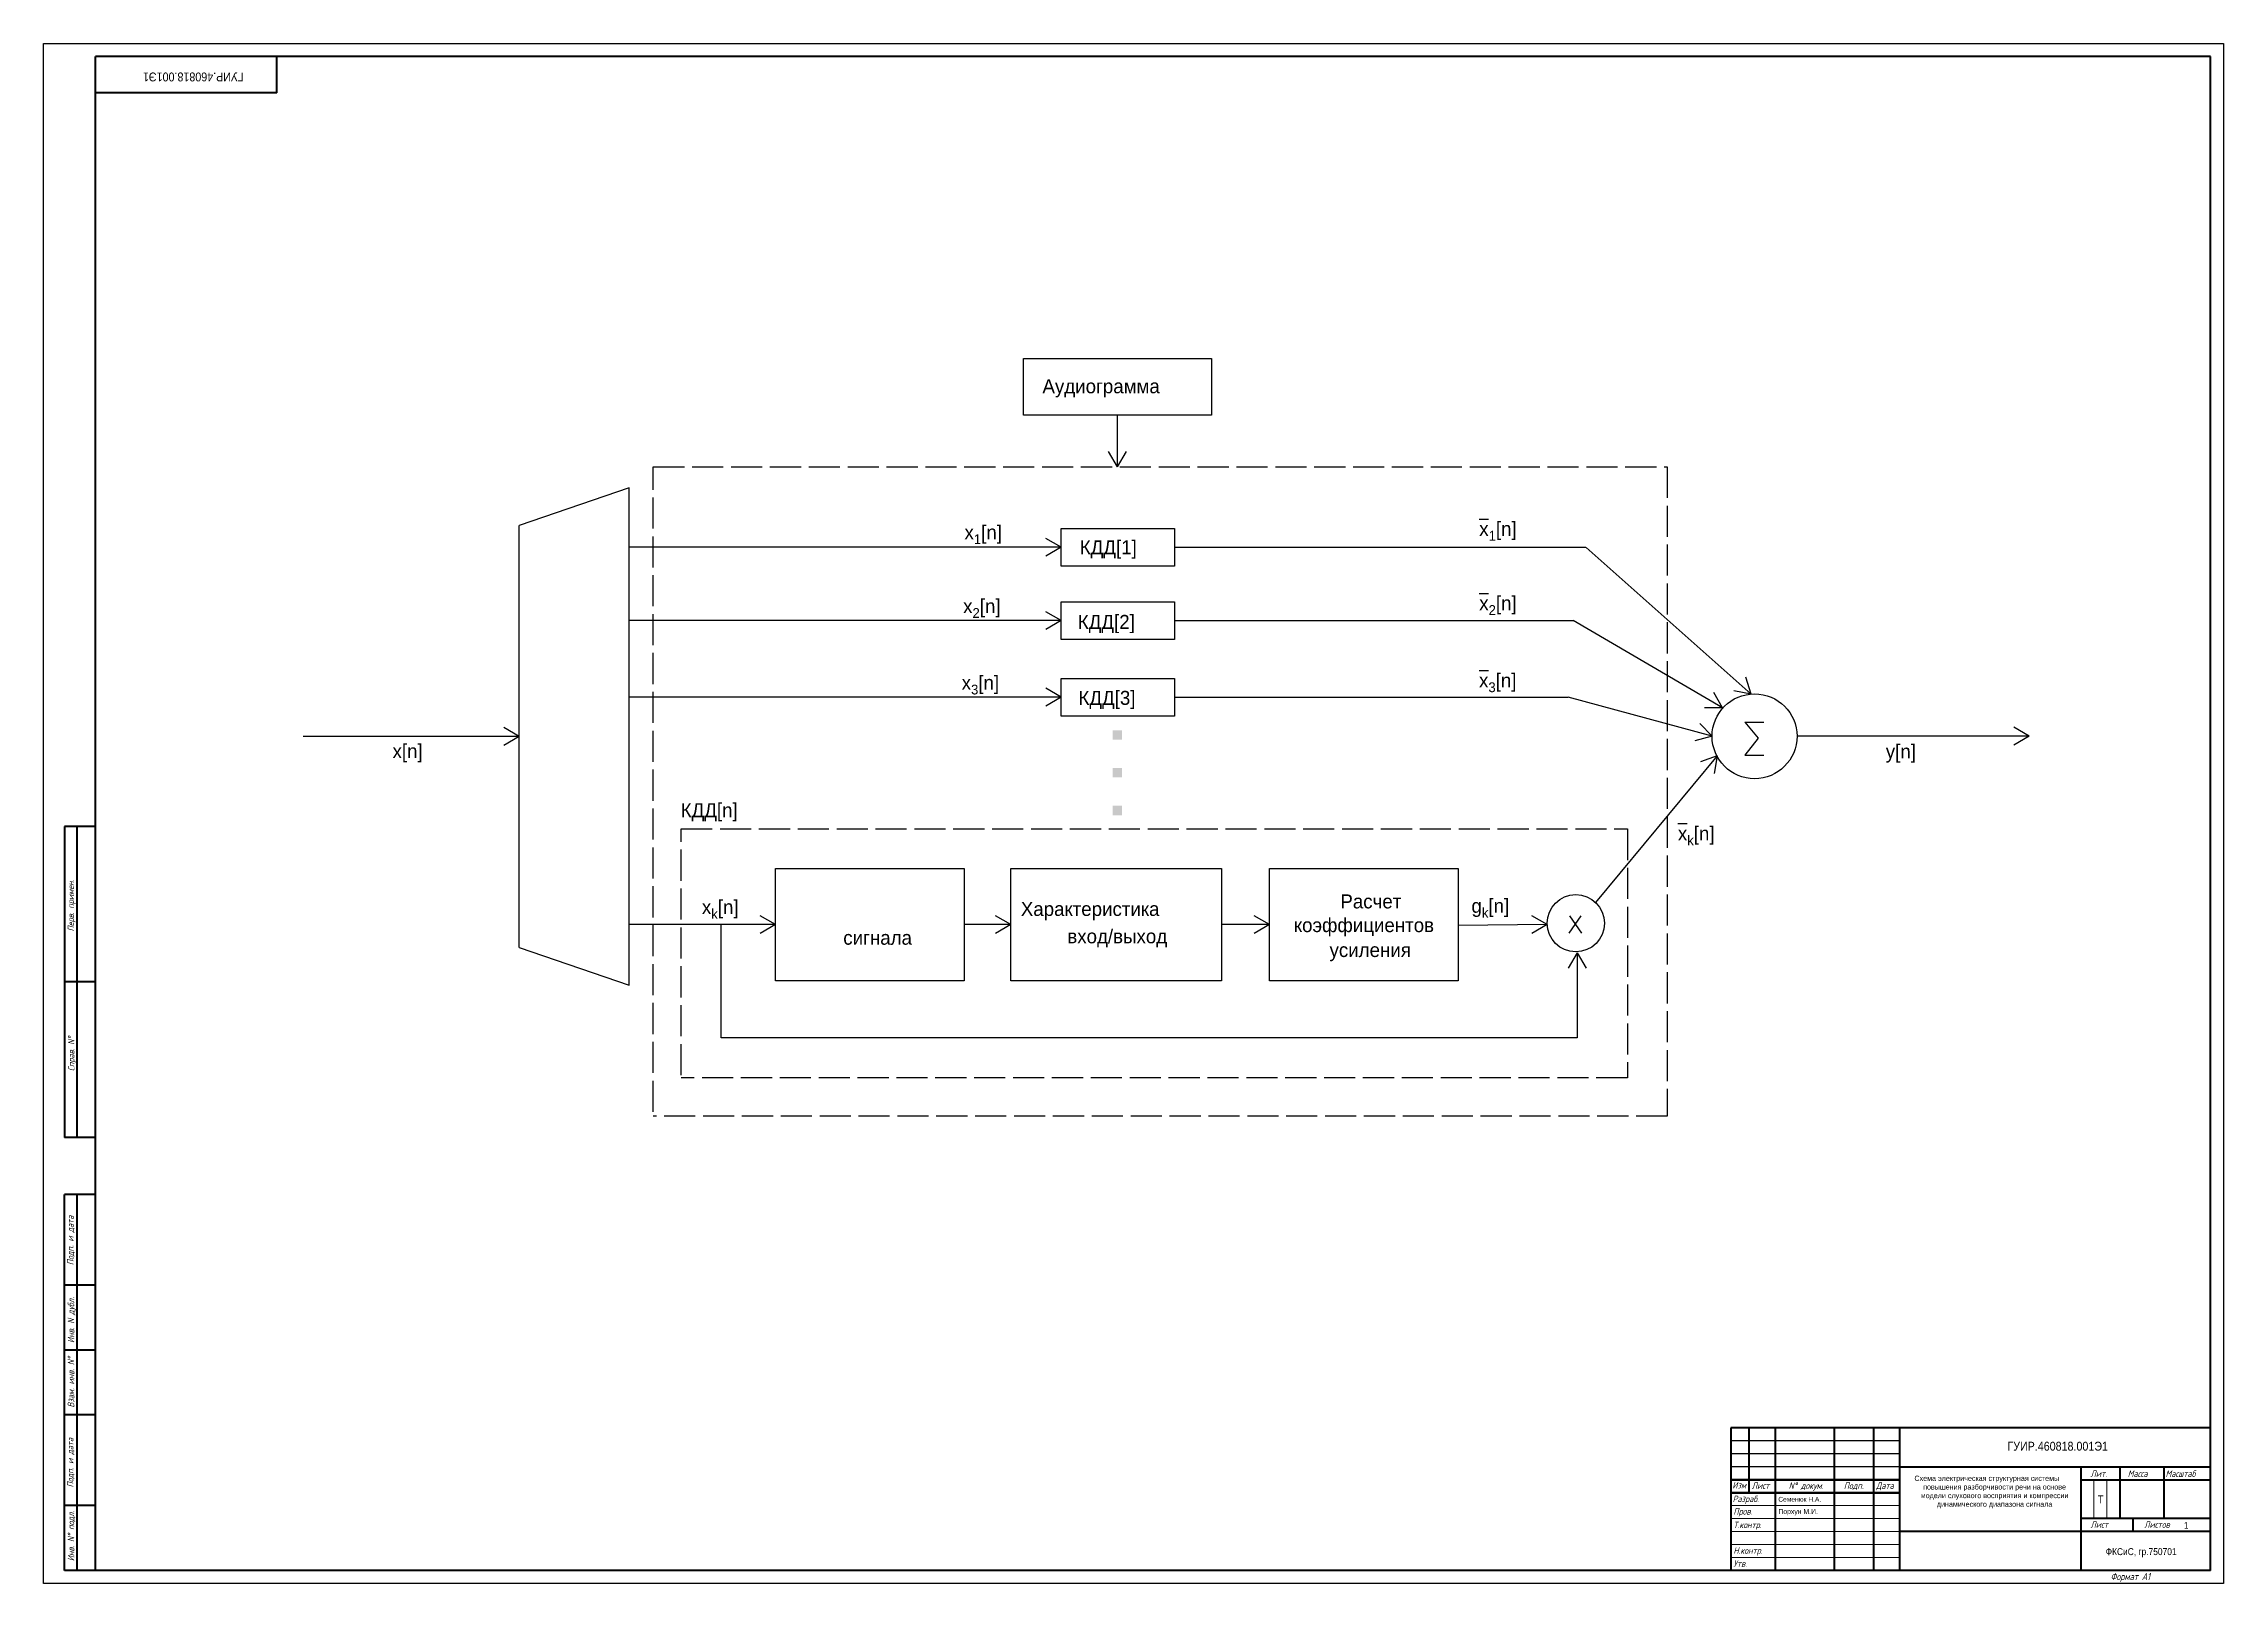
# Model space of a CAD drawing. Extents: x 21 to 4495, y 15 to 674.
# Drawn here: x 1752 to 2593, y 74 to 668 of the extents above; entities that cross this region are included whole.
import ezdxf

# ---------------------------------------------------------------- set-up
doc = ezdxf.new("R2010")
doc.units = 0
doc.header["$MEASUREMENT"] = 0
doc.linetypes.add('ACAD_ISO02W100', pattern=[15, 12, -3])
doc.layers.get('0').update_dxf_attribs({"linetype": 'CONTINUOUS'})
doc.layers.add('4-текст', color=7, linetype='CONTINUOUS', true_color=0x00ad00)
doc.layers.add('KONTUR', color=7, linetype='CONTINUOUS')
doc.layers.add('PDF_Solid Fills', color=7, linetype='CONTINUOUS')
for name, color, linetype, lineweight in [('Основная', 7, 'CONTINUOUS', 40), ('текст', 7, 'CONTINUOUS', 30), ('тонкая', 7, 'CONTINUOUS', 20)]:
    doc.layers.add(name, color=color, linetype=linetype, lineweight=lineweight)
doc.styles.add('стиль1', font='romans.shx', dxfattribs={"width": 0.75, "oblique": 15, "height": 3.5})

msp = doc.modelspace()

# ---------------------------------------------------------------- hatches: boundary and pattern name
at = {"layer": 'PDF_Solid Fills', "transparency": 33554559}
h = msp.add_hatch(color=0, dxfattribs=at)
h.paths.add_polyline_path([(2163.98, 369.91), (2163.98, 373.55), (2167.62, 373.55), (2167.62, 369.91)], flags=0)
h.paths.add_polyline_path([(2163.98, 384.46), (2163.98, 388.1), (2167.62, 388.1), (2167.62, 384.46)], flags=0)
h.paths.add_polyline_path([(2163.98, 399.02), (2163.98, 402.66), (2167.62, 402.66), (2167.62, 399.02)], flags=0)

# ---------------------------------------------------------------- linework, layer by layer
at = {"linetype": 'ByBlock'}
for p, q in [((2165.88, 504.32), (2165.88, 524.2)), ((1977.47, 496.16), (1935.05, 481.61)), ((1977.47, 304.3), (1977.47, 496.16)), ((1935.05, 318.86), (1935.05, 481.61)), ((2144.17, 473.25), (1977.47, 473.25)), ((2187.84, 473.25), (2346.59, 473.25)), ((2410.4, 416.6), (2346.68, 473.18)), ((2144.17, 444.97), (1977.47, 444.97)), ((2187.84, 444.97), (2341.67, 444.97)), ((2399.24, 411.32), (2341.67, 444.97)), ((2144.17, 415.43), (1977.47, 415.43)), ((2187.84, 415.43), (2339.78, 415.43)), ((2395.27, 400.39), (2339.78, 415.43)), ((2407.88, 405.85), (2413.07, 399.58)), ((2407.88, 405.85), (2415.26, 405.85)), ((1935.05, 400.23), (1851.7, 400.23)), ((2413.07, 399.58), (2407.88, 393.02)), ((2517.62, 400.36), (2428.02, 400.36)), ((2397.19, 392.78), (2350.24, 336.28)), ((2407.88, 393.02), (2415.26, 393.02)), ((2340.16, 324.43), (2344.79, 331.14)), ((2344.96, 324.35), (2340.33, 331.14)), ((2033.91, 327.69), (1977.47, 327.69)), ((2012.94, 284), (2012.94, 327.69)), ((2124.69, 327.69), (2106.69, 327.69)), ((2224.51, 327.69), (2206.02, 327.69)), ((2331.63, 327.69), (2297.29, 327.42)), ((1935.05, 318.86), (1977.47, 304.3)), ((2343.2, 316.83), (2343.2, 284)), ((2343.2, 284), (2012.94, 284))]:
    msp.add_line(p, q, dxfattribs=at)
at = {"linetype": 'ACAD_ISO02W100'}
for p, q in [((2165.88, 504.32), (2162.41, 510.23)), ((2165.88, 504.32), (2169.34, 510.23)), ((1986.77, 255.49), (1986.77, 504.32)), ((1986.77, 504.32), (2377.96, 504.32)), ((2377.96, 504.32), (2377.96, 253.75)), ((2144.17, 473.25), (2138.26, 476.71)), ((2144.17, 473.25), (2138.26, 469.78)), ((2144.17, 444.97), (2138.26, 448.43)), ((2144.17, 444.97), (2138.26, 441.5)), ((2410.4, 416.6), (2408.3, 423.11)), ((2144.17, 415.43), (2138.26, 418.88)), ((2144.17, 415.43), (2138.26, 411.96)), ((2399.24, 411.32), (2395.88, 417.28)), ((2410.4, 416.6), (2403.68, 417.95)), ((1935.05, 400.23), (1929.14, 403.69)), ((2395.27, 400.39), (2390.48, 405.27)), ((2399.24, 411.32), (2392.38, 411.3)), ((2517.62, 400.36), (2511.72, 403.82)), ((1935.05, 400.23), (1929.14, 396.76)), ((2395.27, 400.39), (2388.66, 398.59)), ((2517.62, 400.36), (2511.72, 396.89)), ((2397.19, 392.78), (2390.76, 390.45)), ((2397.19, 392.78), (2396.08, 386.02)), ((1997.52, 269.63), (1997.52, 364.61)), ((1997.52, 364.61), (2362.58, 364.61)), ((2362.58, 364.61), (2362.58, 268.55)), ((2033.91, 327.69), (2028, 331.15)), ((2124.69, 327.69), (2118.78, 331.15)), ((2224.51, 327.69), (2218.6, 331.15)), ((2331.64, 327.69), (2325.73, 331.15)), ((2033.91, 327.69), (2028, 324.22)), ((2124.69, 327.69), (2118.78, 324.22)), ((2224.51, 327.69), (2218.6, 324.22)), ((2331.64, 327.69), (2325.73, 324.22)), ((2343.2, 316.83), (2339.75, 310.92)), ((2343.2, 316.83), (2346.68, 310.92)), ((2362.58, 268.55), (1997.52, 268.55)), ((2377.96, 253.75), (1986.77, 253.75))]:
    msp.add_line(p, q, dxfattribs=at)
for p, q in [((2467.54, 128.57), (2402.54, 128.57)), ((2467.54, 123.57), (2402.54, 123.57)), ((2467.54, 118.57), (2402.54, 118.57)), ((2537.54, 78.57), (2537.54, 78.57))]:
    msp.add_line(p, q)
at = {"lineweight": 50}
for p, q in [((2467.54, 113.57), (2402.54, 113.57)), ((2467.54, 108.57), (2402.54, 108.57))]:
    msp.add_line(p, q, dxfattribs=at)
at = {"linetype": 'ByBlock'}
for points in [[(2202.15, 524.2), (2129.62, 524.2), (2129.62, 546.03), (2202.15, 546.03)], [(2187.84, 465.98), (2144.17, 465.98), (2144.17, 480.53), (2187.84, 480.53)], [(2187.84, 437.69), (2144.17, 437.69), (2144.17, 452.25), (2187.84, 452.25)], [(2187.84, 408.15), (2144.17, 408.15), (2144.17, 422.7), (2187.84, 422.7)], [(2106.69, 305.99), (2033.91, 305.99), (2033.91, 349.4), (2106.69, 349.4)], [(2206.02, 305.99), (2124.69, 305.99), (2124.69, 349.4), (2206.02, 349.4)], [(2297.29, 305.99), (2224.51, 305.99), (2224.51, 349.4), (2297.29, 349.4)]]:
    msp.add_lwpolyline(points, close=True, dxfattribs=at)
for centre, radius in [((2411.65, 400.36), 16.38), ((2342.67, 328.23), 11.05)]:
    msp.add_circle(centre, radius, dxfattribs=at)
at = {"layer": 'KONTUR'}
for p, q in [((1751.54, 73.57), (1751.54, 667.57)), ((1751.54, 667.57), (2592.54, 667.57)), ((2592.54, 667.57), (2592.54, 73.57)), ((2592.54, 73.57), (1751.54, 73.57))]:
    msp.add_line(p, q, dxfattribs=at)
at = {"layer": 'Основная'}
for p, q in [((1771.54, 118.57), (1771.54, 662.57)), ((2587.54, 662.57), (1771.54, 662.57)), ((1841.54, 648.57), (1841.54, 662.57)), ((2587.54, 78.57), (2587.54, 662.57)), ((1841.54, 648.57), (1771.54, 648.57)), ((1759.54, 365.57), (1759.54, 245.57)), ((1771.54, 365.57), (1759.54, 365.57)), ((1764.54, 245.57), (1764.54, 365.57)), ((1771.54, 305.57), (1759.54, 305.57)), ((1771.54, 245.57), (1759.54, 245.57)), ((1759.54, 78.57), (1759.54, 223.57)), ((1771.54, 223.57), (1759.54, 223.57)), ((1764.54, 78.57), (1764.54, 223.57)), ((1771.54, 188.57), (1759.54, 188.57)), ((1771.54, 163.57), (1759.54, 163.57)), ((1771.54, 138.57), (1759.54, 138.57)), ((2402.54, 133.57), (2402.54, 78.57)), ((2587.54, 133.57), (2402.54, 133.57)), ((2409.54, 108.57), (2409.54, 133.57)), ((2419.54, 133.57), (2419.54, 78.57)), ((2442.54, 78.57), (2442.54, 133.57)), ((2457.54, 133.57), (2457.54, 78.57)), ((2467.54, 133.57), (2467.54, 78.57)), ((1771.54, 78.57), (1771.54, 118.57)), ((2467.54, 118.57), (2587.54, 118.57)), ((2537.54, 118.57), (2537.54, 78.57)), ((2552.54, 118.57), (2552.54, 98.57)), ((2569.54, 118.57), (2569.54, 98.57)), ((2537.54, 113.57), (2587.54, 113.57)), ((1771.54, 103.57), (1759.54, 103.57)), ((2587.54, 93.57), (2467.54, 93.57)), ((2587.54, 98.57), (2537.54, 98.57)), ((2557.54, 98.57), (2557.54, 93.57)), ((2587.54, 78.57), (1759.54, 78.57))]:
    msp.add_line(p, q, dxfattribs=at)
at = {"layer": 'тонкая'}
for p, q in [((2542.53, 113.36), (2542.53, 98.57)), ((2547.6, 113.36), (2547.6, 98.57)), ((2402.54, 103.57), (2467.54, 103.57)), ((2467.54, 98.57), (2402.54, 98.57)), ((2467.54, 93.57), (2402.54, 93.57))]:
    msp.add_line(p, q, dxfattribs=at)
for points in [[(2402.54, 88.57), (2467.54, 88.57)], [(2402.54, 83.57), (2467.54, 83.57)]]:
    msp.add_lwpolyline(points, dxfattribs=at)

# ---------------------------------------------------------------- texts
at = {"linetype": 'ACAD_ISO02W100', "char_height": 5.3965, "attachment_point": 1}
for s, width, gutter_width, heights, insert in [('{\\Ftxt|c204;Аудиограмма}', 14.4599, 32.88, [4.42], (2136.91, 538.08)), ('\\A1;\\pxi-3,l4,t4;x{\\Ftxt|c204;\\H0.7x;\\S^ 1;}[n]', 31.0609, 32.88, [2.8], (2101.44, 481.74)), ('\\A1;\\pxi-3,l4,t4;{\\Ox\\Ftxt|c204;\\H0.7x;\\o\\S^ 1;}[n]', 31.0609, 32.88, [2.8], (2300.03, 483.07)), ('\\pxi-3,l4,t4;{\\Ftxt|c204;КДД}[{\\Ftxt|c204;1}]', 31.0609, 32.88, [2.8], (2145.92, 475.96)), ('\\A1;\\pxi-3,l4,t4;{\\Ox\\H0.7x;\\o\\S^ 2;}[n]', 31.0609, 32.88, [2.8], (2300.03, 454.4)), ('\\A1;\\pxi-3,l4,t4;x{\\H0.7x;\\S^ 2;}[n]', 31.0609, 32.88, [2.8], (2100.92, 453.26)), ('\\pxi-3,l4,t4;{\\Ftxt|c204;КДД}[{\\Ftxt|c204;2}]', 31.0609, 32.88, [2.8], (2145.16, 447.18)), ('\\A1;\\pxi-3,l4,t4;x{\\H0.7x;\\S^ 3;}[n]', 31.0609, 32.88, [2.8], (2100.35, 423.73)), ('\\A1;\\pxi-3,l4,t4;{\\Ox\\H0.7x;\\o\\S^ 3;}[n]', 31.0609, 32.88, [2.8], (2299.95, 424.6)), ('\\pxi-3,l4,t4;{\\Ftxt|c204;КДД}[{\\Ftxt|c204;3}]', 31.0609, 32.88, [2.8], (2145.41, 417.88)), ('\\A1;\\pxi-3,l4,t4;x[n]', 31.0609, 32.88, [2.8], (1880.77, 397.32)), ('\\A1;\\pxi-3,l4,t4;y[n]', 31.0609, 32.88, [2.8], (2456.88, 397.23)), ('\\pxi-3,l4,t4;{\\Ftxt|c204;КДД}[n]', 38.4549, 32.88, [2.24], (1991.93, 374.53)), ('\\A1;\\pxi-3,l4,t4;{\\Ox\\H0.7x;\\o\\S^ k;}[n]', 31.0609, 32.88, [2.8], (2376.67, 365.57)), ('\\A1;\\pxi-3,l4,t4;x{\\H0.7x;\\S^ k;}[n]', 31.0609, 32.88, [2.8], (2000.12, 337.18)), ('{\\Ftxt|c204;Характеристика }', 14.4599, 20.51, [4.42], (2128.56, 336.44)), ('\\pxi-3,l4,qc,t4;{\\Ftxt|c204;Расчет }', 39.9606, 20.51, [5.38], (2240.93, 339.35)), ('\\A1;\\pxi-3,l4,t4;g{\\H0.7x;\\S^ k;}[n]', 31.0609, 32.88, [2.8], (2297.03, 337.65)), ('\\pxi-3,l4,qc,t4;{\\Ftxt|c204;коэффициентов }', 14.4599, 20.51, [4.42], (2251.03, 330.21)), ('\\pxi-3,l4,qc,t4;{\\Ftxt|c204;сигнала }', 14.4599, 20.51, [4.42], (2063.39, 325.34)), ('\\pxi-3,l4,qc,t4;{\\Ftxt|c204;вход/выход }', 14.4599, 20.51, [4.42], (2155.84, 325.89)), ('\\pxi-3,l4,qc,t4;{\\Ftxt|c204;усиления }', 14.4599, 20.51, [4.42], (2253.44, 320.6))]:
    msp.add_mtext_dynamic_manual_height_columns(s, width=width, gutter_width=gutter_width, heights=heights, dxfattribs=dict(at, insert=insert))
at = {"layer": '4-текст', "lineweight": -3, "width": 0.9}
msp.add_text('ГУИР.460818.001Э1', height=3.43, rotation=180, dxfattribs=at).set_placement((1828.69, 656.42))
for s, height, p in [('ГУИР.460818.001Э1', 3.43, (2509.2, 124.78)), ('Семенюк Н.А.', 1.8564, (2420.82, 105.09)), ('Порхун М.И.', 1.9291, (2420.82, 100.35)), ('Т', 3.09, (2544.04, 104.4)), ('1', 2.5, (2577.32, 94.72)), ('ФКСиС, гр.750701', 2.695, (2547.12, 84.48))]:
    msp.add_text(s, height=height, dxfattribs=at).set_placement(p)
at = {"layer": '4-текст', "insert": (2465.6, 115.12), "char_height": 2, "attachment_point": 1}
msp.add_mtext_dynamic_manual_height_columns('\\pxi-3,l5,qc,t5;{\\Ftxt|c204;Схема^Iэлектрическая структурная системы повышения разборчивости речи на основе модели слухового восприятия и компрессии динамического диапазона сигнала  }', width=67.3036, gutter_width=35, heights=[39.12], dxfattribs=at)
at = {"layer": 'текст', "style": 'стиль1', "oblique": 15, "width": 0.75}
for s, p in [('Перв. примен.', (1763.29, 325.08)), ('Справ. N%%d', (1763.45, 271.2)), ('Подп. и дата', (1763.11, 196.34)), ('Инв. N дубл.', (1763.36, 166.32)), ('Взам. инв. N%%d', (1763.36, 141.39)), ('Подп. и дата', (1763.06, 110.6)), ('Инв. N%%d подл.', (1763.36, 82.14))]:
    msp.add_text(s, height=2.5, rotation=90, dxfattribs=at).set_placement(p)
for s, height, p in [('Изм', 2.5, (2403.08, 110.18)), ('Лист', 2.5, (2410.56, 110.03)), ('N%%d докум. ', 2.5, (2424.84, 110.03)), ('Подп.', 2.5, (2446.09, 110.03)), ('Дата', 2.5, (2458.55, 110.03)), ('Лит.', 2.5, (2541.26, 114.64)), ('Масса', 2.5, (2555.63, 114.64)), ('Масштаб', 2.5, (2570.22, 114.64)), ('Разраб.', 2.5, (2403.2, 104.93)), ('Пров.', 2.5, (2403.5, 100.1)), ('Т.контр.', 2.5, (2403.5, 94.9)), ('Лист', 2.5, (2541.26, 95.02)), ('Листов', 2.5, (2561.98, 95.02)), ('Н.контр.', 2.5, (2403.5, 84.98)), ('Утв.', 2.5, (2403.5, 79.96)), ('Формат А1', 2.75, (2549, 74.82))]:
    msp.add_text(s, height=height, dxfattribs=at).set_placement(p)

doc.saveas('drawing.dxf')
